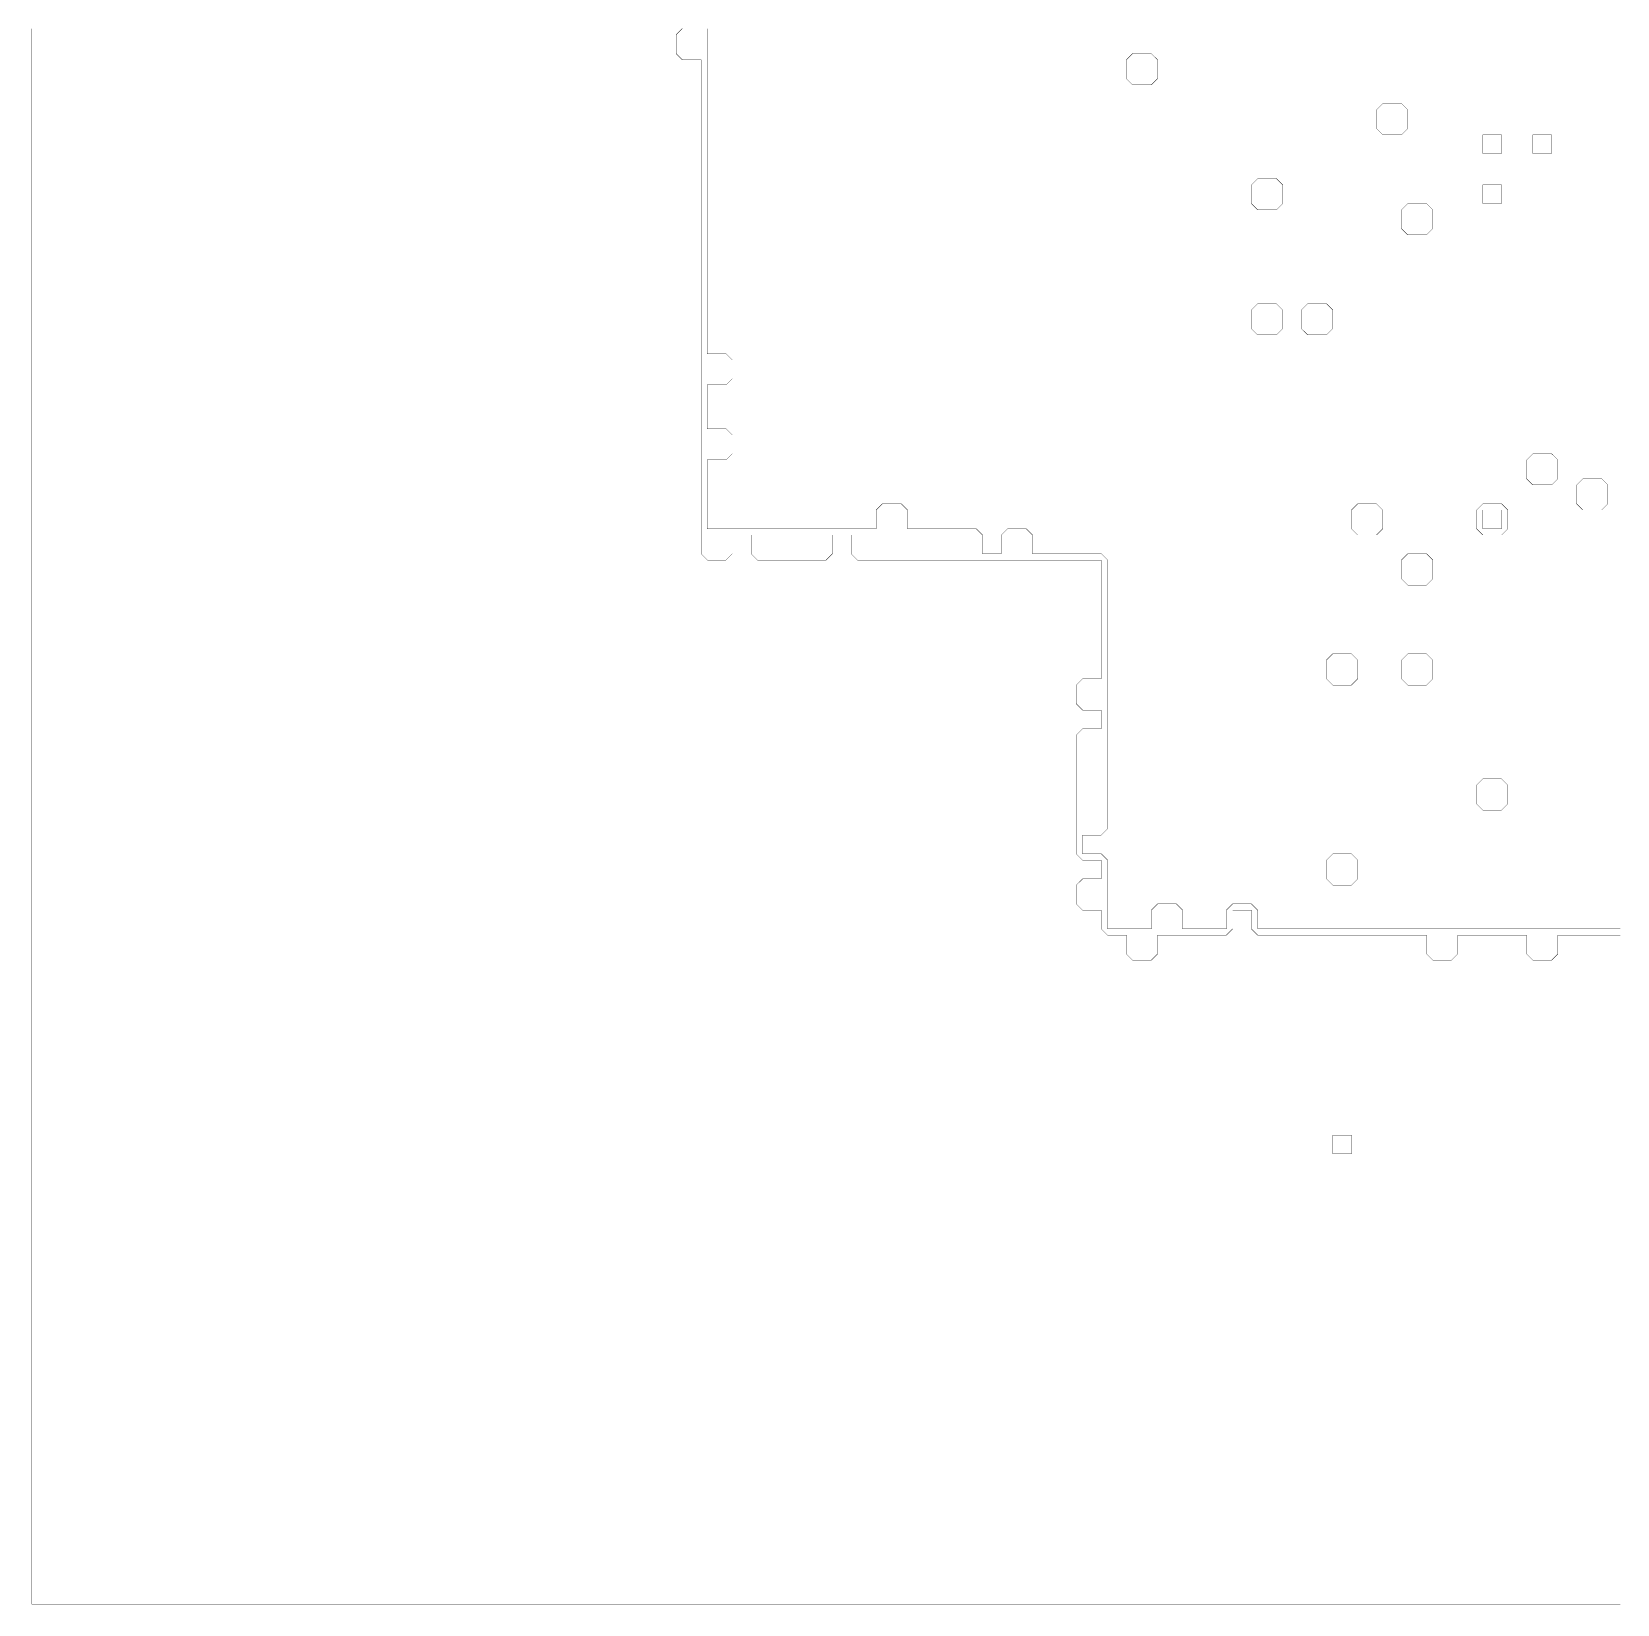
# Model space of a CAD drawing. Header units: metres. Extents: x 0 to 4990, y -4990 to 0.
# Drawn here: x 0 to 2476, y -4990 to -2534 of the extents above; entities that cross this region are included whole.
import ezdxf

# ---------------------------------------------------------------- set-up
doc = ezdxf.new("R2010")
doc.units = ezdxf.units.M
for name, color, linetype in [('conductor', 1, 'Continuous'), ('dielectric', 8, 'Continuous'), ('substrate', 5, 'Continuous')]:
    doc.layers.add(name, color=color, linetype=linetype)

msp = doc.modelspace()

# ---------------------------------------------------------------- linework, layer by layer
at = {"layer": 'conductor', "const_width": 0.5}
msp.add_lwpolyline([(1054.6875, -2529.296875), (1054.6875, -2539.0625), (1054.6875, -2548.828125), (1054.6875, -2558.59375), (1054.6875, -2568.359375), (1054.6875, -2578.125), (1054.6875, -2587.890625), (1054.6875, -2597.65625), (1054.6875, -2607.421875), (1054.6875, -2617.1875), (1054.6875, -2626.953125), (1054.6875, -2636.71875), (1054.6875, -2646.484375), (1054.6875, -2656.25), (1054.6875, -2666.015625), (1054.6875, -2675.78125), (1054.6875, -2685.546875), (1054.6875, -2695.3125), (1054.6875, -2705.078125), (1054.6875, -2714.84375), (1054.6875, -2724.609375), (1054.6875, -2734.375), (1054.6875, -2744.140625), (1054.6875, -2753.90625), (1054.6875, -2763.671875), (1054.6875, -2773.4375), (1054.6875, -2783.203125), (1054.6875, -2792.96875), (1054.6875, -2802.734375), (1054.6875, -2812.5), (1054.6875, -2822.265625), (1054.6875, -2832.03125), (1054.6875, -2841.796875), (1054.6875, -2851.5625), (1054.6875, -2861.328125), (1054.6875, -2871.09375), (1054.6875, -2880.859375), (1054.6875, -2890.625), (1054.6875, -2900.390625), (1054.6875, -2910.15625), (1054.6875, -2919.921875), (1054.6875, -2929.6875), (1054.6875, -2939.453125), (1054.6875, -2949.21875), (1054.6875, -2958.984375), (1054.6875, -2968.75), (1054.6875, -2978.515625), (1054.6875, -2988.28125), (1054.6875, -2998.046875), (1054.6875, -3007.8125), (1054.6875, -3017.578125), (1054.6875, -3027.34375), (1054.6875, -3037.109375), (1064.453125, -3037.109375), (1074.21875, -3037.109375), (1083.984375, -3037.109375), (1093.75, -3046.875), (1093.75, -3056.640625), (1093.75, -3066.40625), (1093.75, -3076.171875), (1083.984375, -3085.9375), (1074.21875, -3085.9375), (1064.453125, -3085.9375), (1054.6875, -3085.9375), (1054.6875, -3095.703125), (1054.6875, -3105.46875), (1054.6875, -3115.234375), (1054.6875, -3125), (1054.6875, -3134.765625), (1054.6875, -3144.53125), (1054.6875, -3154.296875), (1064.453125, -3154.296875), (1074.21875, -3154.296875), (1083.984375, -3154.296875), (1093.75, -3164.0625), (1093.75, -3173.828125), (1093.75, -3183.59375), (1093.75, -3193.359375), (1083.984375, -3203.125), (1074.21875, -3203.125), (1064.453125, -3203.125), (1054.6875, -3203.125), (1054.6875, -3212.890625), (1054.6875, -3222.65625), (1054.6875, -3232.421875), (1054.6875, -3242.1875), (1054.6875, -3251.953125), (1054.6875, -3261.71875), (1054.6875, -3271.484375), (1054.6875, -3281.25), (1054.6875, -3291.015625), (1054.6875, -3300.78125), (1054.6875, -3310.546875), (1064.453125, -3310.546875), (1074.21875, -3310.546875), (1083.984375, -3310.546875), (1093.75, -3310.546875), (1103.515625, -3310.546875), (1113.28125, -3310.546875), (1123.046875, -3310.546875), (1132.8125, -3310.546875), (1142.578125, -3310.546875), (1152.34375, -3310.546875), (1162.109375, -3310.546875), (1171.875, -3310.546875), (1181.640625, -3310.546875), (1191.40625, -3310.546875), (1201.171875, -3310.546875), (1210.9375, -3310.546875), (1220.703125, -3310.546875), (1230.46875, -3310.546875), (1240.234375, -3310.546875), (1250, -3310.546875), (1259.765625, -3310.546875), (1269.53125, -3310.546875), (1279.296875, -3310.546875), (1289.0625, -3310.546875), (1298.828125, -3310.546875), (1308.59375, -3310.546875), (1318.359375, -3310.546875), (1318.359375, -3300.78125), (1318.359375, -3291.015625), (1318.359375, -3281.25), (1328.125, -3271.484375), (1337.890625, -3271.484375), (1347.65625, -3271.484375), (1357.421875, -3271.484375), (1367.1875, -3281.25), (1367.1875, -3291.015625), (1367.1875, -3300.78125), (1367.1875, -3310.546875), (1376.953125, -3310.546875), (1386.71875, -3310.546875), (1396.484375, -3310.546875), (1406.25, -3310.546875), (1416.015625, -3310.546875), (1425.78125, -3310.546875), (1435.546875, -3310.546875), (1445.3125, -3310.546875), (1455.078125, -3310.546875), (1464.84375, -3310.546875), (1474.609375, -3310.546875), (1484.375, -3320.3125), (1484.375, -3330.078125), (1484.375, -3339.84375), (1484.375, -3349.609375), (1494.140625, -3349.609375), (1503.90625, -3349.609375), (1513.671875, -3349.609375), (1513.671875, -3339.84375), (1513.671875, -3330.078125), (1513.671875, -3320.3125), (1523.4375, -3310.546875), (1533.203125, -3310.546875), (1542.96875, -3310.546875), (1552.734375, -3310.546875), (1562.5, -3320.3125), (1562.5, -3330.078125), (1562.5, -3339.84375), (1562.5, -3349.609375), (1572.265625, -3349.609375), (1582.03125, -3349.609375), (1591.796875, -3349.609375), (1601.5625, -3349.609375), (1611.328125, -3349.609375), (1621.09375, -3349.609375), (1630.859375, -3349.609375), (1640.625, -3349.609375), (1650.390625, -3349.609375), (1660.15625, -3349.609375), (1669.921875, -3349.609375), (1679.6875, -3359.375), (1679.6875, -3369.140625), (1679.6875, -3378.90625), (1679.6875, -3388.671875), (1679.6875, -3398.4375), (1679.6875, -3408.203125), (1679.6875, -3417.96875), (1679.6875, -3427.734375), (1679.6875, -3437.5), (1679.6875, -3447.265625), (1679.6875, -3457.03125), (1679.6875, -3466.796875), (1679.6875, -3476.5625), (1679.6875, -3486.328125), (1679.6875, -3496.09375), (1679.6875, -3505.859375), (1679.6875, -3515.625), (1679.6875, -3525.390625), (1679.6875, -3535.15625), (1679.6875, -3544.921875), (1679.6875, -3554.6875), (1679.6875, -3564.453125), (1679.6875, -3574.21875), (1679.6875, -3583.984375), (1679.6875, -3593.75), (1679.6875, -3603.515625), (1679.6875, -3613.28125), (1679.6875, -3623.046875), (1679.6875, -3632.8125), (1679.6875, -3642.578125), (1679.6875, -3652.34375), (1679.6875, -3662.109375), (1679.6875, -3671.875), (1679.6875, -3681.640625), (1679.6875, -3691.40625), (1679.6875, -3701.171875), (1679.6875, -3710.9375), (1679.6875, -3720.703125), (1679.6875, -3730.46875), (1679.6875, -3740.234375), (1679.6875, -3750), (1679.6875, -3759.765625), (1679.6875, -3769.53125), (1679.6875, -3779.296875), (1669.921875, -3789.0625), (1660.15625, -3789.0625), (1650.390625, -3789.0625), (1640.625, -3789.0625), (1640.625, -3798.828125), (1640.625, -3808.59375), (1640.625, -3818.359375), (1650.390625, -3818.359375), (1660.15625, -3818.359375), (1669.921875, -3818.359375), (1679.6875, -3828.125), (1679.6875, -3837.890625), (1679.6875, -3847.65625), (1679.6875, -3857.421875), (1679.6875, -3867.1875), (1679.6875, -3876.953125), (1679.6875, -3886.71875), (1679.6875, -3896.484375), (1679.6875, -3906.25), (1679.6875, -3916.015625), (1679.6875, -3925.78125), (1679.6875, -3935.546875), (1689.453125, -3935.546875), (1699.21875, -3935.546875), (1708.984375, -3935.546875), (1718.75, -3935.546875), (1728.515625, -3935.546875), (1738.28125, -3935.546875), (1748.046875, -3935.546875), (1748.046875, -3925.78125), (1748.046875, -3916.015625), (1748.046875, -3906.25), (1757.8125, -3896.484375), (1767.578125, -3896.484375), (1777.34375, -3896.484375), (1787.109375, -3896.484375), (1796.875, -3906.25), (1796.875, -3916.015625), (1796.875, -3925.78125), (1796.875, -3935.546875), (1806.640625, -3935.546875), (1816.40625, -3935.546875), (1826.171875, -3935.546875), (1835.9375, -3935.546875), (1845.703125, -3935.546875), (1855.46875, -3935.546875), (1865.234375, -3935.546875), (1865.234375, -3925.78125), (1865.234375, -3916.015625), (1865.234375, -3906.25), (1875, -3896.484375), (1884.765625, -3896.484375), (1894.53125, -3896.484375), (1904.296875, -3896.484375), (1914.0625, -3906.25), (1914.0625, -3916.015625), (1914.0625, -3925.78125), (1914.0625, -3935.546875), (1923.828125, -3935.546875), (1933.59375, -3935.546875), (1943.359375, -3935.546875), (1953.125, -3935.546875), (1962.890625, -3935.546875), (1972.65625, -3935.546875), (1982.421875, -3935.546875), (1992.1875, -3935.546875), (2001.953125, -3935.546875), (2011.71875, -3935.546875), (2021.484375, -3935.546875), (2031.25, -3935.546875), (2041.015625, -3935.546875), (2050.78125, -3935.546875), (2060.546875, -3935.546875), (2070.3125, -3935.546875), (2080.078125, -3935.546875), (2089.84375, -3935.546875), (2099.609375, -3935.546875), (2109.375, -3935.546875), (2119.140625, -3935.546875), (2128.90625, -3935.546875), (2138.671875, -3935.546875), (2148.4375, -3935.546875), (2158.203125, -3935.546875), (2167.96875, -3935.546875), (2177.734375, -3935.546875), (2187.5, -3935.546875), (2197.265625, -3935.546875), (2207.03125, -3935.546875), (2216.796875, -3935.546875), (2226.5625, -3935.546875), (2236.328125, -3935.546875), (2246.09375, -3935.546875), (2255.859375, -3935.546875), (2265.625, -3935.546875), (2275.390625, -3935.546875), (2285.15625, -3935.546875), (2294.921875, -3935.546875), (2304.6875, -3935.546875), (2314.453125, -3935.546875), (2324.21875, -3935.546875), (2333.984375, -3935.546875), (2343.75, -3935.546875), (2353.515625, -3935.546875), (2363.28125, -3935.546875), (2373.046875, -3935.546875), (2382.8125, -3935.546875), (2392.578125, -3935.546875), (2402.34375, -3935.546875), (2412.109375, -3935.546875), (2421.875, -3935.546875), (2431.640625, -3935.546875), (2441.40625, -3935.546875), (2451.171875, -3935.546875), (2460.9375, -3935.546875), (2470.703125, -3935.546875), (2480.46875, -3935.546875)], dxfattribs=at)
for points in [[(1708.984375, -2578.125), (1718.75, -2568.359375), (1728.515625, -2568.359375), (1738.28125, -2568.359375), (1748.046875, -2568.359375), (1757.8125, -2578.125), (1757.8125, -2587.890625), (1757.8125, -2597.65625), (1757.8125, -2607.421875), (1748.046875, -2617.1875), (1738.28125, -2617.1875), (1728.515625, -2617.1875), (1718.75, -2617.1875), (1708.984375, -2607.421875), (1708.984375, -2597.65625), (1708.984375, -2587.890625)], [(2099.609375, -2656.25), (2109.375, -2646.484375), (2119.140625, -2646.484375), (2128.90625, -2646.484375), (2138.671875, -2646.484375), (2148.4375, -2656.25), (2148.4375, -2666.015625), (2148.4375, -2675.78125), (2148.4375, -2685.546875), (2138.671875, -2695.3125), (2128.90625, -2695.3125), (2119.140625, -2695.3125), (2109.375, -2695.3125), (2099.609375, -2685.546875), (2099.609375, -2675.78125), (2099.609375, -2666.015625)], [(1904.296875, -2773.4375), (1914.0625, -2763.671875), (1923.828125, -2763.671875), (1933.59375, -2763.671875), (1943.359375, -2763.671875), (1953.125, -2773.4375), (1953.125, -2783.203125), (1953.125, -2792.96875), (1953.125, -2802.734375), (1943.359375, -2812.5), (1933.59375, -2812.5), (1923.828125, -2812.5), (1914.0625, -2812.5), (1904.296875, -2802.734375), (1904.296875, -2792.96875), (1904.296875, -2783.203125)], [(2138.671875, -2812.5), (2148.4375, -2802.734375), (2158.203125, -2802.734375), (2167.96875, -2802.734375), (2177.734375, -2802.734375), (2187.5, -2812.5), (2187.5, -2822.265625), (2187.5, -2832.03125), (2187.5, -2841.796875), (2177.734375, -2851.5625), (2167.96875, -2851.5625), (2158.203125, -2851.5625), (2148.4375, -2851.5625), (2138.671875, -2841.796875), (2138.671875, -2832.03125), (2138.671875, -2822.265625)], [(1904.296875, -2968.75), (1914.0625, -2958.984375), (1923.828125, -2958.984375), (1933.59375, -2958.984375), (1943.359375, -2958.984375), (1953.125, -2968.75), (1953.125, -2978.515625), (1953.125, -2988.28125), (1953.125, -2998.046875), (1943.359375, -3007.8125), (1933.59375, -3007.8125), (1923.828125, -3007.8125), (1914.0625, -3007.8125), (1904.296875, -2998.046875), (1904.296875, -2988.28125), (1904.296875, -2978.515625)], [(1982.421875, -2968.75), (1992.1875, -2958.984375), (2001.953125, -2958.984375), (2011.71875, -2958.984375), (2021.484375, -2958.984375), (2031.25, -2968.75), (2031.25, -2978.515625), (2031.25, -2988.28125), (2031.25, -2998.046875), (2021.484375, -3007.8125), (2011.71875, -3007.8125), (2001.953125, -3007.8125), (1992.1875, -3007.8125), (1982.421875, -2998.046875), (1982.421875, -2988.28125), (1982.421875, -2978.515625)], [(2333.984375, -3203.125), (2343.75, -3193.359375), (2353.515625, -3193.359375), (2363.28125, -3193.359375), (2373.046875, -3193.359375), (2382.8125, -3203.125), (2382.8125, -3212.890625), (2382.8125, -3222.65625), (2382.8125, -3232.421875), (2373.046875, -3242.1875), (2363.28125, -3242.1875), (2353.515625, -3242.1875), (2343.75, -3242.1875), (2333.984375, -3232.421875), (2333.984375, -3222.65625), (2333.984375, -3212.890625)], [(2412.109375, -3242.1875), (2421.875, -3232.421875), (2431.640625, -3232.421875), (2441.40625, -3232.421875), (2451.171875, -3232.421875), (2460.9375, -3242.1875), (2460.9375, -3251.953125), (2460.9375, -3261.71875), (2460.9375, -3271.484375), (2451.171875, -3281.25), (2441.40625, -3281.25), (2431.640625, -3281.25), (2421.875, -3281.25), (2412.109375, -3271.484375), (2412.109375, -3261.71875), (2412.109375, -3251.953125)], [(2060.546875, -3281.25), (2070.3125, -3271.484375), (2080.078125, -3271.484375), (2089.84375, -3271.484375), (2099.609375, -3271.484375), (2109.375, -3281.25), (2109.375, -3291.015625), (2109.375, -3300.78125), (2109.375, -3310.546875), (2099.609375, -3320.3125), (2089.84375, -3320.3125), (2080.078125, -3320.3125), (2070.3125, -3320.3125), (2060.546875, -3310.546875), (2060.546875, -3300.78125), (2060.546875, -3291.015625)], [(2255.859375, -3281.25), (2265.625, -3271.484375), (2275.390625, -3271.484375), (2285.15625, -3271.484375), (2294.921875, -3271.484375), (2304.6875, -3281.25), (2304.6875, -3291.015625), (2304.6875, -3300.78125), (2304.6875, -3310.546875), (2294.921875, -3320.3125), (2285.15625, -3320.3125), (2275.390625, -3320.3125), (2265.625, -3320.3125), (2255.859375, -3310.546875), (2255.859375, -3300.78125), (2255.859375, -3291.015625)], [(2138.671875, -3359.375), (2148.4375, -3349.609375), (2158.203125, -3349.609375), (2167.96875, -3349.609375), (2177.734375, -3349.609375), (2187.5, -3359.375), (2187.5, -3369.140625), (2187.5, -3378.90625), (2187.5, -3388.671875), (2177.734375, -3398.4375), (2167.96875, -3398.4375), (2158.203125, -3398.4375), (2148.4375, -3398.4375), (2138.671875, -3388.671875), (2138.671875, -3378.90625), (2138.671875, -3369.140625)], [(2021.484375, -3515.625), (2031.25, -3505.859375), (2041.015625, -3505.859375), (2050.78125, -3505.859375), (2060.546875, -3505.859375), (2070.3125, -3515.625), (2070.3125, -3525.390625), (2070.3125, -3535.15625), (2070.3125, -3544.921875), (2060.546875, -3554.6875), (2050.78125, -3554.6875), (2041.015625, -3554.6875), (2031.25, -3554.6875), (2021.484375, -3544.921875), (2021.484375, -3535.15625), (2021.484375, -3525.390625)], [(2138.671875, -3515.625), (2148.4375, -3505.859375), (2158.203125, -3505.859375), (2167.96875, -3505.859375), (2177.734375, -3505.859375), (2187.5, -3515.625), (2187.5, -3525.390625), (2187.5, -3535.15625), (2187.5, -3544.921875), (2177.734375, -3554.6875), (2167.96875, -3554.6875), (2158.203125, -3554.6875), (2148.4375, -3554.6875), (2138.671875, -3544.921875), (2138.671875, -3535.15625), (2138.671875, -3525.390625)], [(2255.859375, -3710.9375), (2265.625, -3701.171875), (2275.390625, -3701.171875), (2285.15625, -3701.171875), (2294.921875, -3701.171875), (2304.6875, -3710.9375), (2304.6875, -3720.703125), (2304.6875, -3730.46875), (2304.6875, -3740.234375), (2294.921875, -3750), (2285.15625, -3750), (2275.390625, -3750), (2265.625, -3750), (2255.859375, -3740.234375), (2255.859375, -3730.46875), (2255.859375, -3720.703125)], [(2021.484375, -3828.125), (2031.25, -3818.359375), (2041.015625, -3818.359375), (2050.78125, -3818.359375), (2060.546875, -3818.359375), (2070.3125, -3828.125), (2070.3125, -3837.890625), (2070.3125, -3847.65625), (2070.3125, -3857.421875), (2060.546875, -3867.1875), (2050.78125, -3867.1875), (2041.015625, -3867.1875), (2031.25, -3867.1875), (2021.484375, -3857.421875), (2021.484375, -3847.65625), (2021.484375, -3837.890625)]]:
    msp.add_lwpolyline(points, close=True, dxfattribs=at)
at = {"layer": 'dielectric', "const_width": 0.5}
msp.add_lwpolyline([(2031.25, -4257.8125), (2031.25, -4267.578125), (2031.25, -4277.34375), (2031.25, -4287.109375), (2041.015625, -4287.109375), (2050.78125, -4287.109375), (2060.546875, -4287.109375), (2060.546875, -4277.34375), (2060.546875, -4267.578125), (2060.546875, -4257.8125), (2050.78125, -4257.8125), (2041.015625, -4257.8125)], close=True, dxfattribs=at)
at = {"layer": 'substrate', "const_width": 0.5}
for points in [[(0, -2529.296875), (0, -2539.0625), (0, -2548.828125), (0, -2558.59375), (0, -2568.359375), (0, -2578.125), (0, -2587.890625), (0, -2597.65625), (0, -2607.421875), (0, -2617.1875), (0, -2626.953125), (0, -2636.71875), (0, -2646.484375), (0, -2656.25), (0, -2666.015625), (0, -2675.78125), (0, -2685.546875), (0, -2695.3125), (0, -2705.078125), (0, -2714.84375), (0, -2724.609375), (0, -2734.375), (0, -2744.140625), (0, -2753.90625), (0, -2763.671875), (0, -2773.4375), (0, -2783.203125), (0, -2792.96875), (0, -2802.734375), (0, -2812.5), (0, -2822.265625), (0, -2832.03125), (0, -2841.796875), (0, -2851.5625), (0, -2861.328125), (0, -2871.09375), (0, -2880.859375), (0, -2890.625), (0, -2900.390625), (0, -2910.15625), (0, -2919.921875), (0, -2929.6875), (0, -2939.453125), (0, -2949.21875), (0, -2958.984375), (0, -2968.75), (0, -2978.515625), (0, -2988.28125), (0, -2998.046875), (0, -3007.8125), (0, -3017.578125), (0, -3027.34375), (0, -3037.109375), (0, -3046.875), (0, -3056.640625), (0, -3066.40625), (0, -3076.171875), (0, -3085.9375), (0, -3095.703125), (0, -3105.46875), (0, -3115.234375), (0, -3125), (0, -3134.765625), (0, -3144.53125), (0, -3154.296875), (0, -3164.0625), (0, -3173.828125), (0, -3183.59375), (0, -3193.359375), (0, -3203.125), (0, -3212.890625), (0, -3222.65625), (0, -3232.421875), (0, -3242.1875), (0, -3251.953125), (0, -3261.71875), (0, -3271.484375), (0, -3281.25), (0, -3291.015625), (0, -3300.78125), (0, -3310.546875), (0, -3320.3125), (0, -3330.078125), (0, -3339.84375), (0, -3349.609375), (0, -3359.375), (0, -3369.140625), (0, -3378.90625), (0, -3388.671875), (0, -3398.4375), (0, -3408.203125), (0, -3417.96875), (0, -3427.734375), (0, -3437.5), (0, -3447.265625), (0, -3457.03125), (0, -3466.796875), (0, -3476.5625), (0, -3486.328125), (0, -3496.09375), (0, -3505.859375), (0, -3515.625), (0, -3525.390625), (0, -3535.15625), (0, -3544.921875), (0, -3554.6875), (0, -3564.453125), (0, -3574.21875), (0, -3583.984375), (0, -3593.75), (0, -3603.515625), (0, -3613.28125), (0, -3623.046875), (0, -3632.8125), (0, -3642.578125), (0, -3652.34375), (0, -3662.109375), (0, -3671.875), (0, -3681.640625), (0, -3691.40625), (0, -3701.171875), (0, -3710.9375), (0, -3720.703125), (0, -3730.46875), (0, -3740.234375), (0, -3750), (0, -3759.765625), (0, -3769.53125), (0, -3779.296875), (0, -3789.0625), (0, -3798.828125), (0, -3808.59375), (0, -3818.359375), (0, -3828.125), (0, -3837.890625), (0, -3847.65625), (0, -3857.421875), (0, -3867.1875), (0, -3876.953125), (0, -3886.71875), (0, -3896.484375), (0, -3906.25), (0, -3916.015625), (0, -3925.78125), (0, -3935.546875), (0, -3945.3125), (0, -3955.078125), (0, -3964.84375), (0, -3974.609375), (0, -3984.375), (0, -3994.140625), (0, -4003.90625), (0, -4013.671875), (0, -4023.4375), (0, -4033.203125), (0, -4042.96875), (0, -4052.734375), (0, -4062.5), (0, -4072.265625), (0, -4082.03125), (0, -4091.796875), (0, -4101.5625), (0, -4111.328125), (0, -4121.09375), (0, -4130.859375), (0, -4140.625), (0, -4150.390625), (0, -4160.15625), (0, -4169.921875), (0, -4179.6875), (0, -4189.453125), (0, -4199.21875), (0, -4208.984375), (0, -4218.75), (0, -4228.515625), (0, -4238.28125), (0, -4248.046875), (0, -4257.8125), (0, -4267.578125), (0, -4277.34375), (0, -4287.109375), (0, -4296.875), (0, -4306.640625), (0, -4316.40625), (0, -4326.171875), (0, -4335.9375), (0, -4345.703125), (0, -4355.46875), (0, -4365.234375), (0, -4375), (0, -4384.765625), (0, -4394.53125), (0, -4404.296875), (0, -4414.0625), (0, -4423.828125), (0, -4433.59375), (0, -4443.359375), (0, -4453.125), (0, -4462.890625), (0, -4472.65625), (0, -4482.421875), (0, -4492.1875), (0, -4501.953125), (0, -4511.71875), (0, -4521.484375), (0, -4531.25), (0, -4541.015625), (0, -4550.78125), (0, -4560.546875), (0, -4570.3125), (0, -4580.078125), (0, -4589.84375), (0, -4599.609375), (0, -4609.375), (0, -4619.140625), (0, -4628.90625), (0, -4638.671875), (0, -4648.4375), (0, -4658.203125), (0, -4667.96875), (0, -4677.734375), (0, -4687.5), (0, -4697.265625), (0, -4707.03125), (0, -4716.796875), (0, -4726.5625), (0, -4736.328125), (0, -4746.09375), (0, -4755.859375), (0, -4765.625), (0, -4775.390625), (0, -4785.15625), (0, -4794.921875), (0, -4804.6875), (0, -4814.453125), (0, -4824.21875), (0, -4833.984375), (0, -4843.75), (0, -4853.515625), (0, -4863.28125), (0, -4873.046875), (0, -4882.8125), (0, -4892.578125), (0, -4902.34375), (0, -4912.109375), (0, -4921.875), (0, -4931.640625), (0, -4941.40625), (0, -4951.171875), (0, -4960.9375), (0, -4970.703125), (0, -4980.46875), (0, -4990.234375), (9.765625, -4990.234375), (19.53125, -4990.234375), (29.296875, -4990.234375), (39.0625, -4990.234375), (48.828125, -4990.234375), (58.59375, -4990.234375), (68.359375, -4990.234375), (78.125, -4990.234375), (87.890625, -4990.234375), (97.65625, -4990.234375), (107.421875, -4990.234375), (117.1875, -4990.234375), (126.953125, -4990.234375), (136.71875, -4990.234375), (146.484375, -4990.234375), (156.25, -4990.234375), (166.015625, -4990.234375), (175.78125, -4990.234375), (185.546875, -4990.234375), (195.3125, -4990.234375), (205.078125, -4990.234375), (214.84375, -4990.234375), (224.609375, -4990.234375), (234.375, -4990.234375), (244.140625, -4990.234375), (253.90625, -4990.234375), (263.671875, -4990.234375), (273.4375, -4990.234375), (283.203125, -4990.234375), (292.96875, -4990.234375), (302.734375, -4990.234375), (312.5, -4990.234375), (322.265625, -4990.234375), (332.03125, -4990.234375), (341.796875, -4990.234375), (351.5625, -4990.234375), (361.328125, -4990.234375), (371.09375, -4990.234375), (380.859375, -4990.234375), (390.625, -4990.234375), (400.390625, -4990.234375), (410.15625, -4990.234375), (419.921875, -4990.234375), (429.6875, -4990.234375), (439.453125, -4990.234375), (449.21875, -4990.234375), (458.984375, -4990.234375), (468.75, -4990.234375), (478.515625, -4990.234375), (488.28125, -4990.234375), (498.046875, -4990.234375), (507.8125, -4990.234375), (517.578125, -4990.234375), (527.34375, -4990.234375), (537.109375, -4990.234375), (546.875, -4990.234375), (556.640625, -4990.234375), (566.40625, -4990.234375), (576.171875, -4990.234375), (585.9375, -4990.234375), (595.703125, -4990.234375), (605.46875, -4990.234375), (615.234375, -4990.234375), (625, -4990.234375), (634.765625, -4990.234375), (644.53125, -4990.234375), (654.296875, -4990.234375), (664.0625, -4990.234375), (673.828125, -4990.234375), (683.59375, -4990.234375), (693.359375, -4990.234375), (703.125, -4990.234375), (712.890625, -4990.234375), (722.65625, -4990.234375), (732.421875, -4990.234375), (742.1875, -4990.234375), (751.953125, -4990.234375), (761.71875, -4990.234375), (771.484375, -4990.234375), (781.25, -4990.234375), (791.015625, -4990.234375), (800.78125, -4990.234375), (810.546875, -4990.234375), (820.3125, -4990.234375), (830.078125, -4990.234375), (839.84375, -4990.234375), (849.609375, -4990.234375), (859.375, -4990.234375), (869.140625, -4990.234375), (878.90625, -4990.234375), (888.671875, -4990.234375), (898.4375, -4990.234375), (908.203125, -4990.234375), (917.96875, -4990.234375), (927.734375, -4990.234375), (937.5, -4990.234375), (947.265625, -4990.234375), (957.03125, -4990.234375), (966.796875, -4990.234375), (976.5625, -4990.234375), (986.328125, -4990.234375), (996.09375, -4990.234375), (1005.859375, -4990.234375), (1015.625, -4990.234375), (1025.390625, -4990.234375), (1035.15625, -4990.234375), (1044.921875, -4990.234375), (1054.6875, -4990.234375), (1064.453125, -4990.234375), (1074.21875, -4990.234375), (1083.984375, -4990.234375), (1093.75, -4990.234375), (1103.515625, -4990.234375), (1113.28125, -4990.234375), (1123.046875, -4990.234375), (1132.8125, -4990.234375), (1142.578125, -4990.234375), (1152.34375, -4990.234375), (1162.109375, -4990.234375), (1171.875, -4990.234375), (1181.640625, -4990.234375), (1191.40625, -4990.234375), (1201.171875, -4990.234375), (1210.9375, -4990.234375), (1220.703125, -4990.234375), (1230.46875, -4990.234375), (1240.234375, -4990.234375), (1250, -4990.234375), (1259.765625, -4990.234375), (1269.53125, -4990.234375), (1279.296875, -4990.234375), (1289.0625, -4990.234375), (1298.828125, -4990.234375), (1308.59375, -4990.234375), (1318.359375, -4990.234375), (1328.125, -4990.234375), (1337.890625, -4990.234375), (1347.65625, -4990.234375), (1357.421875, -4990.234375), (1367.1875, -4990.234375), (1376.953125, -4990.234375), (1386.71875, -4990.234375), (1396.484375, -4990.234375), (1406.25, -4990.234375), (1416.015625, -4990.234375), (1425.78125, -4990.234375), (1435.546875, -4990.234375), (1445.3125, -4990.234375), (1455.078125, -4990.234375), (1464.84375, -4990.234375), (1474.609375, -4990.234375), (1484.375, -4990.234375), (1494.140625, -4990.234375), (1503.90625, -4990.234375), (1513.671875, -4990.234375), (1523.4375, -4990.234375), (1533.203125, -4990.234375), (1542.96875, -4990.234375), (1552.734375, -4990.234375), (1562.5, -4990.234375), (1572.265625, -4990.234375), (1582.03125, -4990.234375), (1591.796875, -4990.234375), (1601.5625, -4990.234375), (1611.328125, -4990.234375), (1621.09375, -4990.234375), (1630.859375, -4990.234375), (1640.625, -4990.234375), (1650.390625, -4990.234375), (1660.15625, -4990.234375), (1669.921875, -4990.234375), (1679.6875, -4990.234375), (1689.453125, -4990.234375), (1699.21875, -4990.234375), (1708.984375, -4990.234375), (1718.75, -4990.234375), (1728.515625, -4990.234375), (1738.28125, -4990.234375), (1748.046875, -4990.234375), (1757.8125, -4990.234375), (1767.578125, -4990.234375), (1777.34375, -4990.234375), (1787.109375, -4990.234375), (1796.875, -4990.234375), (1806.640625, -4990.234375), (1816.40625, -4990.234375), (1826.171875, -4990.234375), (1835.9375, -4990.234375), (1845.703125, -4990.234375), (1855.46875, -4990.234375), (1865.234375, -4990.234375), (1875, -4990.234375), (1884.765625, -4990.234375), (1894.53125, -4990.234375), (1904.296875, -4990.234375), (1914.0625, -4990.234375), (1923.828125, -4990.234375), (1933.59375, -4990.234375), (1943.359375, -4990.234375), (1953.125, -4990.234375), (1962.890625, -4990.234375), (1972.65625, -4990.234375), (1982.421875, -4990.234375), (1992.1875, -4990.234375), (2001.953125, -4990.234375), (2011.71875, -4990.234375), (2021.484375, -4990.234375), (2031.25, -4990.234375), (2041.015625, -4990.234375), (2050.78125, -4990.234375), (2060.546875, -4990.234375), (2070.3125, -4990.234375), (2080.078125, -4990.234375), (2089.84375, -4990.234375), (2099.609375, -4990.234375), (2109.375, -4990.234375), (2119.140625, -4990.234375), (2128.90625, -4990.234375), (2138.671875, -4990.234375), (2148.4375, -4990.234375), (2158.203125, -4990.234375), (2167.96875, -4990.234375), (2177.734375, -4990.234375), (2187.5, -4990.234375), (2197.265625, -4990.234375), (2207.03125, -4990.234375), (2216.796875, -4990.234375), (2226.5625, -4990.234375), (2236.328125, -4990.234375), (2246.09375, -4990.234375), (2255.859375, -4990.234375), (2265.625, -4990.234375), (2275.390625, -4990.234375), (2285.15625, -4990.234375), (2294.921875, -4990.234375), (2304.6875, -4990.234375), (2314.453125, -4990.234375), (2324.21875, -4990.234375), (2333.984375, -4990.234375), (2343.75, -4990.234375), (2353.515625, -4990.234375), (2363.28125, -4990.234375), (2373.046875, -4990.234375), (2382.8125, -4990.234375), (2392.578125, -4990.234375), (2402.34375, -4990.234375), (2412.109375, -4990.234375), (2421.875, -4990.234375), (2431.640625, -4990.234375), (2441.40625, -4990.234375), (2451.171875, -4990.234375), (2460.9375, -4990.234375), (2470.703125, -4990.234375), (2480.46875, -4990.234375)], [(2480.46875, -3945.3125), (2470.703125, -3945.3125), (2460.9375, -3945.3125), (2451.171875, -3945.3125), (2441.40625, -3945.3125), (2431.640625, -3945.3125), (2421.875, -3945.3125), (2412.109375, -3945.3125), (2402.34375, -3945.3125), (2392.578125, -3945.3125), (2382.8125, -3945.3125), (2382.8125, -3955.078125), (2382.8125, -3964.84375), (2382.8125, -3974.609375), (2373.046875, -3984.375), (2363.28125, -3984.375), (2353.515625, -3984.375), (2343.75, -3984.375), (2333.984375, -3974.609375), (2333.984375, -3964.84375), (2333.984375, -3955.078125), (2333.984375, -3945.3125), (2324.21875, -3945.3125), (2314.453125, -3945.3125), (2304.6875, -3945.3125), (2294.921875, -3945.3125), (2285.15625, -3945.3125), (2275.390625, -3945.3125), (2265.625, -3945.3125), (2255.859375, -3945.3125), (2246.09375, -3945.3125), (2236.328125, -3945.3125), (2226.5625, -3945.3125), (2226.5625, -3955.078125), (2226.5625, -3964.84375), (2226.5625, -3974.609375), (2216.796875, -3984.375), (2207.03125, -3984.375), (2197.265625, -3984.375), (2187.5, -3984.375), (2177.734375, -3974.609375), (2177.734375, -3964.84375), (2177.734375, -3955.078125), (2177.734375, -3945.3125), (2167.96875, -3945.3125), (2158.203125, -3945.3125), (2148.4375, -3945.3125), (2138.671875, -3945.3125), (2128.90625, -3945.3125), (2119.140625, -3945.3125), (2109.375, -3945.3125), (2099.609375, -3945.3125), (2089.84375, -3945.3125), (2080.078125, -3945.3125), (2070.3125, -3945.3125), (2060.546875, -3945.3125), (2050.78125, -3945.3125), (2041.015625, -3945.3125), (2031.25, -3945.3125), (2021.484375, -3945.3125), (2011.71875, -3945.3125), (2001.953125, -3945.3125), (1992.1875, -3945.3125), (1982.421875, -3945.3125), (1972.65625, -3945.3125), (1962.890625, -3945.3125), (1953.125, -3945.3125), (1943.359375, -3945.3125), (1933.59375, -3945.3125), (1923.828125, -3945.3125), (1914.0625, -3945.3125), (1904.296875, -3935.546875), (1904.296875, -3925.78125), (1904.296875, -3916.015625), (1904.296875, -3906.25), (1894.53125, -3906.25), (1884.765625, -3906.25), (1875, -3906.25), (1875, -3916.015625), (1875, -3925.78125), (1875, -3935.546875), (1865.234375, -3945.3125), (1855.46875, -3945.3125), (1845.703125, -3945.3125), (1835.9375, -3945.3125), (1826.171875, -3945.3125), (1816.40625, -3945.3125), (1806.640625, -3945.3125), (1796.875, -3945.3125), (1787.109375, -3945.3125), (1777.34375, -3945.3125), (1767.578125, -3945.3125), (1757.8125, -3945.3125), (1757.8125, -3955.078125), (1757.8125, -3964.84375), (1757.8125, -3974.609375), (1748.046875, -3984.375), (1738.28125, -3984.375), (1728.515625, -3984.375), (1718.75, -3984.375), (1708.984375, -3974.609375), (1708.984375, -3964.84375), (1708.984375, -3955.078125), (1708.984375, -3945.3125), (1699.21875, -3945.3125), (1689.453125, -3945.3125), (1679.6875, -3945.3125), (1669.921875, -3935.546875), (1669.921875, -3925.78125), (1669.921875, -3916.015625), (1669.921875, -3906.25), (1660.15625, -3906.25), (1650.390625, -3906.25), (1640.625, -3906.25), (1630.859375, -3896.484375), (1630.859375, -3886.71875), (1630.859375, -3876.953125), (1630.859375, -3867.1875), (1640.625, -3857.421875), (1650.390625, -3857.421875), (1660.15625, -3857.421875), (1669.921875, -3857.421875), (1669.921875, -3847.65625), (1669.921875, -3837.890625), (1669.921875, -3828.125), (1660.15625, -3828.125), (1650.390625, -3828.125), (1640.625, -3828.125), (1630.859375, -3818.359375), (1630.859375, -3808.59375), (1630.859375, -3798.828125), (1630.859375, -3789.0625), (1630.859375, -3779.296875), (1630.859375, -3769.53125), (1630.859375, -3759.765625), (1630.859375, -3750), (1630.859375, -3740.234375), (1630.859375, -3730.46875), (1630.859375, -3720.703125), (1630.859375, -3710.9375), (1630.859375, -3701.171875), (1630.859375, -3691.40625), (1630.859375, -3681.640625), (1630.859375, -3671.875), (1630.859375, -3662.109375), (1630.859375, -3652.34375), (1630.859375, -3642.578125), (1630.859375, -3632.8125), (1640.625, -3623.046875), (1650.390625, -3623.046875), (1660.15625, -3623.046875), (1669.921875, -3623.046875), (1669.921875, -3613.28125), (1669.921875, -3603.515625), (1669.921875, -3593.75), (1660.15625, -3593.75), (1650.390625, -3593.75), (1640.625, -3593.75), (1630.859375, -3583.984375), (1630.859375, -3574.21875), (1630.859375, -3564.453125), (1630.859375, -3554.6875), (1640.625, -3544.921875), (1650.390625, -3544.921875), (1660.15625, -3544.921875), (1669.921875, -3544.921875), (1669.921875, -3535.15625), (1669.921875, -3525.390625), (1669.921875, -3515.625), (1669.921875, -3505.859375), (1669.921875, -3496.09375), (1669.921875, -3486.328125), (1669.921875, -3476.5625), (1669.921875, -3466.796875), (1669.921875, -3457.03125), (1669.921875, -3447.265625), (1669.921875, -3437.5), (1669.921875, -3427.734375), (1669.921875, -3417.96875), (1669.921875, -3408.203125), (1669.921875, -3398.4375), (1669.921875, -3388.671875), (1669.921875, -3378.90625), (1669.921875, -3369.140625), (1669.921875, -3359.375), (1660.15625, -3359.375), (1650.390625, -3359.375), (1640.625, -3359.375), (1630.859375, -3359.375), (1621.09375, -3359.375), (1611.328125, -3359.375), (1601.5625, -3359.375), (1591.796875, -3359.375), (1582.03125, -3359.375), (1572.265625, -3359.375), (1562.5, -3359.375), (1552.734375, -3359.375), (1542.96875, -3359.375), (1533.203125, -3359.375), (1523.4375, -3359.375), (1513.671875, -3359.375), (1503.90625, -3359.375), (1494.140625, -3359.375), (1484.375, -3359.375), (1474.609375, -3359.375), (1464.84375, -3359.375), (1455.078125, -3359.375), (1445.3125, -3359.375), (1435.546875, -3359.375), (1425.78125, -3359.375), (1416.015625, -3359.375), (1406.25, -3359.375), (1396.484375, -3359.375), (1386.71875, -3359.375), (1376.953125, -3359.375), (1367.1875, -3359.375), (1357.421875, -3359.375), (1347.65625, -3359.375), (1337.890625, -3359.375), (1328.125, -3359.375), (1318.359375, -3359.375), (1308.59375, -3359.375), (1298.828125, -3359.375), (1289.0625, -3359.375), (1279.296875, -3349.609375), (1279.296875, -3339.84375), (1279.296875, -3330.078125), (1279.296875, -3320.3125), (1269.53125, -3320.3125), (1259.765625, -3320.3125), (1250, -3320.3125), (1250, -3330.078125), (1250, -3339.84375), (1250, -3349.609375), (1240.234375, -3359.375), (1230.46875, -3359.375), (1220.703125, -3359.375), (1210.9375, -3359.375), (1201.171875, -3359.375), (1191.40625, -3359.375), (1181.640625, -3359.375), (1171.875, -3359.375), (1162.109375, -3359.375), (1152.34375, -3359.375), (1142.578125, -3359.375), (1132.8125, -3359.375), (1123.046875, -3349.609375), (1123.046875, -3339.84375), (1123.046875, -3330.078125), (1123.046875, -3320.3125), (1113.28125, -3320.3125), (1103.515625, -3320.3125), (1093.75, -3320.3125), (1093.75, -3330.078125), (1093.75, -3339.84375), (1093.75, -3349.609375), (1083.984375, -3359.375), (1074.21875, -3359.375), (1064.453125, -3359.375), (1054.6875, -3359.375), (1044.921875, -3349.609375), (1044.921875, -3339.84375), (1044.921875, -3330.078125), (1044.921875, -3320.3125), (1044.921875, -3310.546875), (1044.921875, -3300.78125), (1044.921875, -3291.015625), (1044.921875, -3281.25), (1044.921875, -3271.484375), (1044.921875, -3261.71875), (1044.921875, -3251.953125), (1044.921875, -3242.1875), (1044.921875, -3232.421875), (1044.921875, -3222.65625), (1044.921875, -3212.890625), (1044.921875, -3203.125), (1044.921875, -3193.359375), (1044.921875, -3183.59375), (1044.921875, -3173.828125), (1044.921875, -3164.0625), (1044.921875, -3154.296875), (1044.921875, -3144.53125), (1044.921875, -3134.765625), (1044.921875, -3125), (1044.921875, -3115.234375), (1044.921875, -3105.46875), (1044.921875, -3095.703125), (1044.921875, -3085.9375), (1044.921875, -3076.171875), (1044.921875, -3066.40625), (1044.921875, -3056.640625), (1044.921875, -3046.875), (1044.921875, -3037.109375), (1044.921875, -3027.34375), (1044.921875, -3017.578125), (1044.921875, -3007.8125), (1044.921875, -2998.046875), (1044.921875, -2988.28125), (1044.921875, -2978.515625), (1044.921875, -2968.75), (1044.921875, -2958.984375), (1044.921875, -2949.21875), (1044.921875, -2939.453125), (1044.921875, -2929.6875), (1044.921875, -2919.921875), (1044.921875, -2910.15625), (1044.921875, -2900.390625), (1044.921875, -2890.625), (1044.921875, -2880.859375), (1044.921875, -2871.09375), (1044.921875, -2861.328125), (1044.921875, -2851.5625), (1044.921875, -2841.796875), (1044.921875, -2832.03125), (1044.921875, -2822.265625), (1044.921875, -2812.5), (1044.921875, -2802.734375), (1044.921875, -2792.96875), (1044.921875, -2783.203125), (1044.921875, -2773.4375), (1044.921875, -2763.671875), (1044.921875, -2753.90625), (1044.921875, -2744.140625), (1044.921875, -2734.375), (1044.921875, -2724.609375), (1044.921875, -2714.84375), (1044.921875, -2705.078125), (1044.921875, -2695.3125), (1044.921875, -2685.546875), (1044.921875, -2675.78125), (1044.921875, -2666.015625), (1044.921875, -2656.25), (1044.921875, -2646.484375), (1044.921875, -2636.71875), (1044.921875, -2626.953125), (1044.921875, -2617.1875), (1044.921875, -2607.421875), (1044.921875, -2597.65625), (1044.921875, -2587.890625), (1044.921875, -2578.125), (1035.15625, -2578.125), (1025.390625, -2578.125), (1015.625, -2578.125), (1005.859375, -2568.359375), (1005.859375, -2558.59375), (1005.859375, -2548.828125), (1005.859375, -2539.0625), (1015.625, -2529.296875)]]:
    msp.add_lwpolyline(points, dxfattribs=at)
for points in [[(2265.625, -2695.3125), (2265.625, -2705.078125), (2265.625, -2714.84375), (2265.625, -2724.609375), (2275.390625, -2724.609375), (2285.15625, -2724.609375), (2294.921875, -2724.609375), (2294.921875, -2714.84375), (2294.921875, -2705.078125), (2294.921875, -2695.3125), (2285.15625, -2695.3125), (2275.390625, -2695.3125)], [(2343.75, -2695.3125), (2343.75, -2705.078125), (2343.75, -2714.84375), (2343.75, -2724.609375), (2353.515625, -2724.609375), (2363.28125, -2724.609375), (2373.046875, -2724.609375), (2373.046875, -2714.84375), (2373.046875, -2705.078125), (2373.046875, -2695.3125), (2363.28125, -2695.3125), (2353.515625, -2695.3125)], [(2265.625, -2773.4375), (2265.625, -2783.203125), (2265.625, -2792.96875), (2265.625, -2802.734375), (2275.390625, -2802.734375), (2285.15625, -2802.734375), (2294.921875, -2802.734375), (2294.921875, -2792.96875), (2294.921875, -2783.203125), (2294.921875, -2773.4375), (2285.15625, -2773.4375), (2275.390625, -2773.4375)], [(2265.625, -3281.25), (2265.625, -3291.015625), (2265.625, -3300.78125), (2265.625, -3310.546875), (2275.390625, -3310.546875), (2285.15625, -3310.546875), (2294.921875, -3310.546875), (2294.921875, -3300.78125), (2294.921875, -3291.015625), (2294.921875, -3281.25), (2285.15625, -3281.25), (2275.390625, -3281.25)]]:
    msp.add_lwpolyline(points, close=True, dxfattribs=at)

doc.saveas('drawing.dxf')
